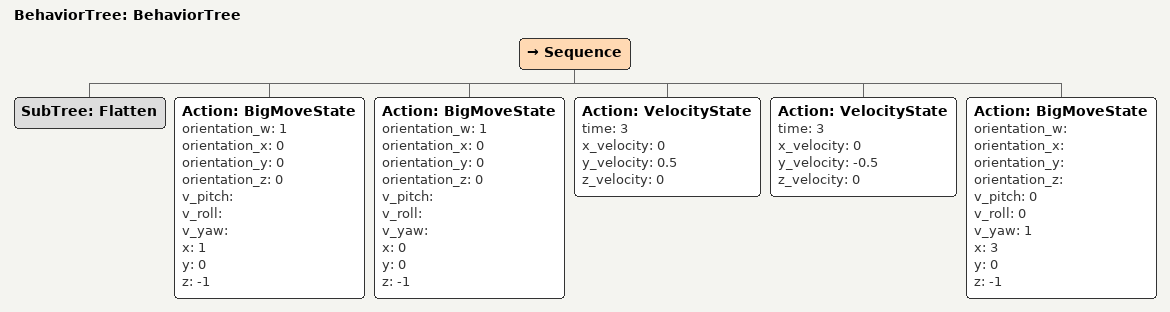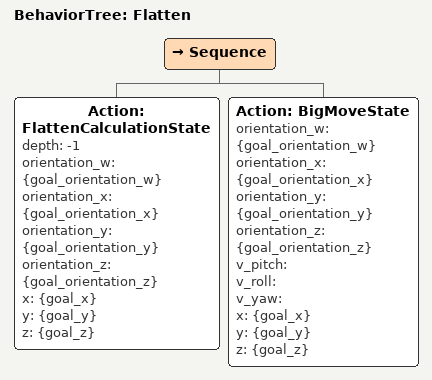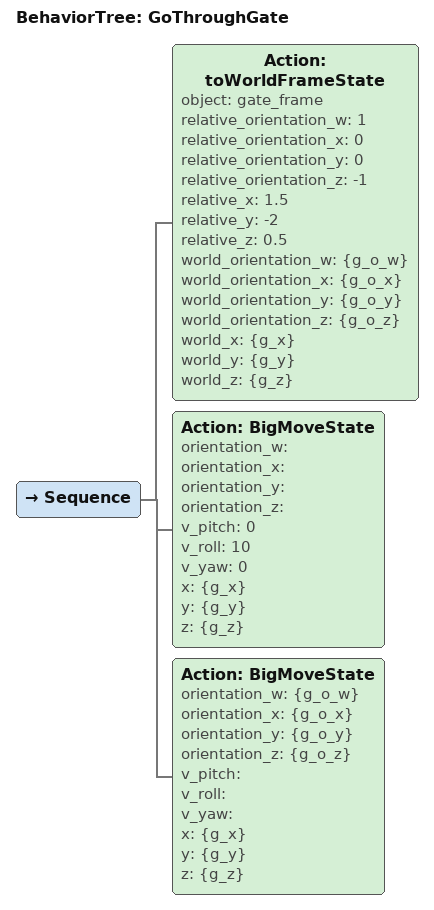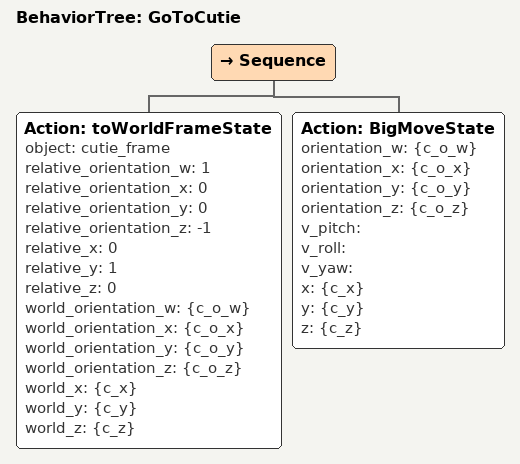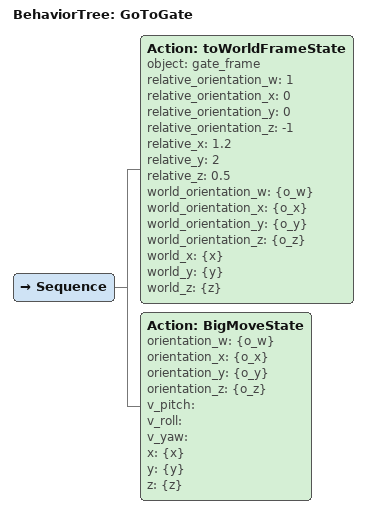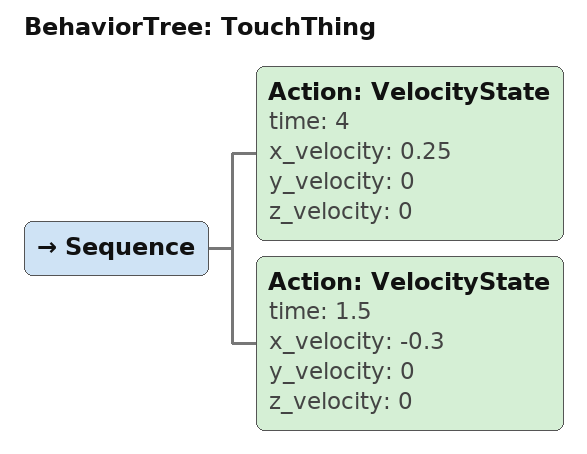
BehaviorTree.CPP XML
<?xml version="1.0"?>
<root main_tree_to_execute="BehaviorTree">
    <BehaviorTree ID="BehaviorTree">
        <Sequence>
            <SubTree ID="Flatten"/>
            <Action ID="BigMoveState" orientation_w="1" orientation_x="0" orientation_y="0" orientation_z="0" v_pitch="" v_roll="" v_yaw="" x="1" y="0" z="-1"/>
            <Action ID="BigMoveState" orientation_w="1" orientation_x="0" orientation_y="0" orientation_z="0" v_pitch="" v_roll="" v_yaw="" x="0" y="0" z="-1"/>
            <Action ID="VelocityState" time="3" x_velocity="0" y_velocity="0.5" z_velocity="0"/>
            <Action ID="VelocityState" time="3" x_velocity="0" y_velocity="-0.5" z_velocity="0"/>
            <Action ID="BigMoveState" orientation_w="" orientation_x="" orientation_y="" orientation_z="" v_pitch="0" v_roll="0" v_yaw="1" x="3" y="0" z="-1"/>
        </Sequence>
    </BehaviorTree>
    <BehaviorTree ID="Flatten">
        <Sequence>
            <Action ID="FlattenCalculationState" depth="-1" orientation_w="{goal_orientation_w}" orientation_x="{goal_orientation_x}" orientation_y="{goal_orientation_y}" orientation_z="{goal_orientation_z}" x="{goal_x}" y="{goal_y}" z="{goal_z}"/>
            <Action ID="BigMoveState" orientation_w="{goal_orientation_w}" orientation_x="{goal_orientation_x}" orientation_y="{goal_orientation_y}" orientation_z="{goal_orientation_z}" v_pitch="" v_roll="" v_yaw="" x="{goal_x}" y="{goal_y}" z="{goal_z}"/>
        </Sequence>
    </BehaviorTree>
    <BehaviorTree ID="GoThroughGate">
        <Sequence>
            <Action ID="toWorldFrameState" object="gate_frame" relative_orientation_w="1" relative_orientation_x="0" relative_orientation_y="0" relative_orientation_z="-1" relative_x="1.5" relative_y="-2" relative_z="0.5" world_orientation_w="{g_o_w}" world_orientation_x="{g_o_x}" world_orientation_y="{g_o_y}" world_orientation_z="{g_o_z}" world_x="{g_x}" world_y="{g_y}" world_z="{g_z}"/>
            <Action ID="BigMoveState" orientation_w="" orientation_x="" orientation_y="" orientation_z="" v_pitch="0" v_roll="10" v_yaw="0" x="{g_x}" y="{g_y}" z="{g_z}"/>
            <Action ID="BigMoveState" orientation_w="{g_o_w}" orientation_x="{g_o_x}" orientation_y="{g_o_y}" orientation_z="{g_o_z}" v_pitch="" v_roll="" v_yaw="" x="{g_x}" y="{g_y}" z="{g_z}"/>
        </Sequence>
    </BehaviorTree>
    <BehaviorTree ID="GoToCutie">
        <Sequence>
            <Action ID="toWorldFrameState" object="cutie_frame" relative_orientation_w="1" relative_orientation_x="0" relative_orientation_y="0" relative_orientation_z="-1" relative_x="0" relative_y="1" relative_z="0" world_orientation_w="{c_o_w}" world_orientation_x="{c_o_x}" world_orientation_y="{c_o_y}" world_orientation_z="{c_o_z}" world_x="{c_x}" world_y="{c_y}" world_z="{c_z}"/>
            <Action ID="BigMoveState" orientation_w="{c_o_w}" orientation_x="{c_o_x}" orientation_y="{c_o_y}" orientation_z="{c_o_z}" v_pitch="" v_roll="" v_yaw="" x="{c_x}" y="{c_y}" z="{c_z}"/>
        </Sequence>
    </BehaviorTree>
    <BehaviorTree ID="GoToGate">
        <Sequence>
            <Action ID="toWorldFrameState" object="gate_frame" relative_orientation_w="1" relative_orientation_x="0" relative_orientation_y="0" relative_orientation_z="-1" relative_x="1.2" relative_y="2" relative_z="0.5" world_orientation_w="{o_w}" world_orientation_x="{o_x}" world_orientation_y="{o_y}" world_orientation_z="{o_z}" world_x="{x}" world_y="{y}" world_z="{z}"/>
            <Action ID="BigMoveState" orientation_w="{o_w}" orientation_x="{o_x}" orientation_y="{o_y}" orientation_z="{o_z}" v_pitch="" v_roll="" v_yaw="" x="{x}" y="{y}" z="{z}"/>
        </Sequence>
    </BehaviorTree>
    <BehaviorTree ID="TouchThing">
        <Sequence>
            <Action ID="VelocityState" time="4" x_velocity="0.25" y_velocity="0" z_velocity="0"/>
            <Action ID="VelocityState" time="1.5" x_velocity="-0.3" y_velocity="0" z_velocity="0"/>
        </Sequence>
    </BehaviorTree>
</root>
